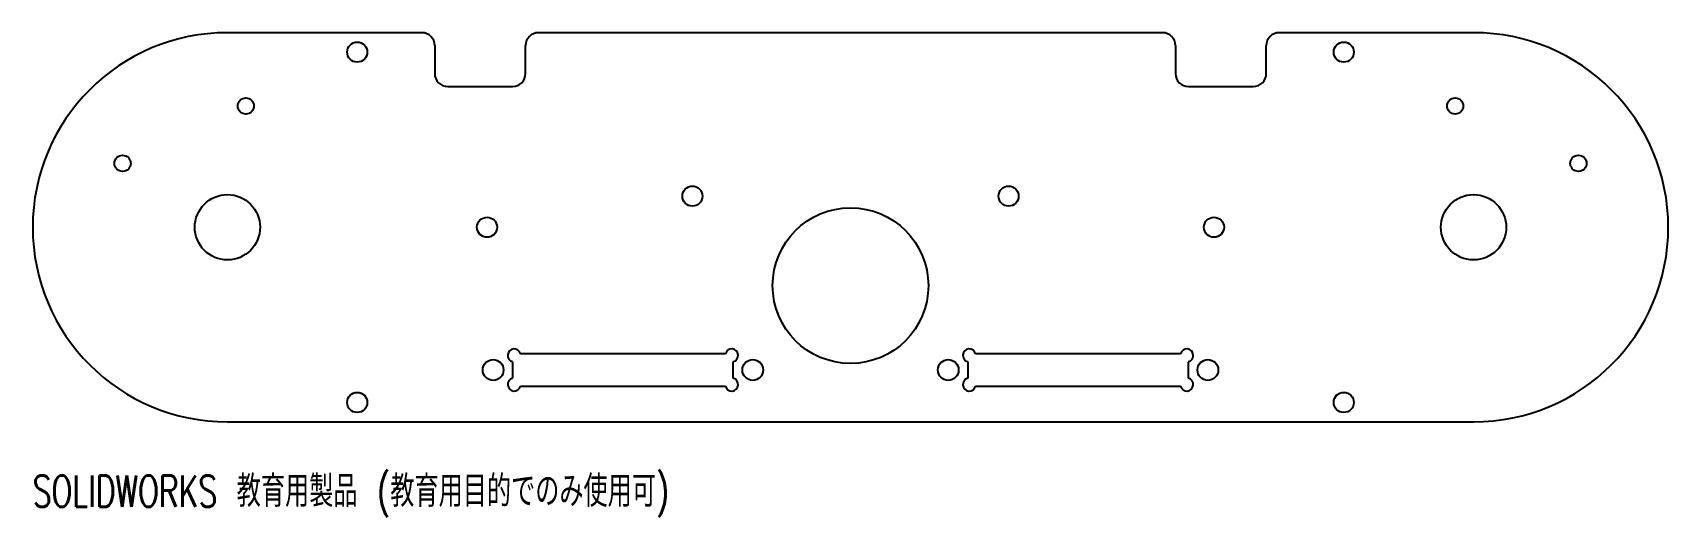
# Model space of a CAD drawing. Header units: millimetres. Extents: x -126 to 126, y -45 to 30.
import ezdxf

# ---------------------------------------------------------------- set-up
doc = ezdxf.new("R2010")
doc.units = ezdxf.units.MM
doc.styles.add('SLDTEXTSTYLE0', font='TXT', dxfattribs={"width": 0.7, "bigfont": 'bigfont'})

msp = doc.modelspace()

# ---------------------------------------------------------------- linework, layer by layer
at = {"color": 7, "linetype": 'Continuous', "lineweight": 25}
for p, q in [((-66.06, 30), (-96, 30)), ((-64.06, 28), (-64.06, 23.7)), ((-50.06, 23.7), (-50.06, 28)), ((48.06, 30), (-48.06, 30)), ((50.06, 28), (50.06, 23.7)), ((64.06, 23.7), (64.06, 28)), ((96, 30), (66.06, 30)), ((-62.06, 21.7), (-52.06, 21.7)), ((52.06, 21.7), (62.06, 21.7)), ((-19.28, -19.5), (-50.84, -19.5)), ((50.84, -19.5), (19.28, -19.5)), ((-52.06, -20.72), (-52.06, -23.28)), ((-18.06, -23.28), (-18.06, -20.72)), ((18.06, -20.72), (18.06, -23.28)), ((52.06, -23.28), (52.06, -20.72)), ((-50.84, -24.5), (-19.28, -24.5)), ((19.28, -24.5), (50.84, -24.5)), ((-96, -30), (96, -30))]:
    msp.add_line(p, q, dxfattribs=at)
for centre, radius in [((-76, 27), 1.55), ((76, 27), 1.55), ((-93.16, 18.7), 1.25), ((93.16, 18.7), 1.25), ((-112.15, 9.85), 1.25), ((112.15, 9.85), 1.25), ((-24.36, 4.8), 1.55), ((24.36, 4.8), 1.55), ((-96, 0), 5.03), ((0, -9), 12), ((96, 0), 5.03), ((-56, 0), 1.55), ((56, 0), 1.55), ((-55.06, -22), 1.6), ((-15.06, -22), 1.6), ((15.06, -22), 1.6), ((55.06, -22), 1.6), ((-76, -27), 1.55), ((76, -27), 1.55)]:
    msp.add_circle(centre, radius, dxfattribs=at)
for centre, radius, start, end in [((-96, 0), 30, 90, 270), ((-66.06, 28), 2, 0, 90), ((-48.06, 28), 2, 90, 180), ((48.06, 28), 2, 0, 90), ((66.06, 28), 2, 90, 180), ((96, 0), 30, 270, 90), ((-62.06, 23.7), 2, 180, 270), ((-52.06, 23.7), 2, 270, 0), ((52.06, 23.7), 2, 180, 270), ((62.06, 23.7), 2, 270, 0), ((-51.81, -19.75), 1, 14.4775, 255.5225), ((-18.31, -19.75), 1, 284.4775, 165.5225), ((18.31, -19.75), 1, 14.4775, 255.5225), ((51.81, -19.75), 1, 284.4775, 165.5225), ((-51.81, -24.25), 1, 104.4775, 345.5225), ((-18.31, -24.25), 1, 194.4775, 75.5225), ((18.31, -24.25), 1, 104.4775, 345.5225), ((51.81, -24.25), 1, 194.4775, 75.5225)]:
    msp.add_arc(centre, radius, start, end, dxfattribs=at)

# ---------------------------------------------------------------- texts
at = {"color": 7, "linetype": 'Continuous', "insert": (-126, -38.27), "char_height": 4.8336, "attachment_point": 1, "style": 'SLDTEXTSTYLE0'}
msp.add_mtext('SOLIDWORKS 教育用製品 (教育用目的でのみ使用可)', dxfattribs=at)

doc.saveas('drawing.dxf')
